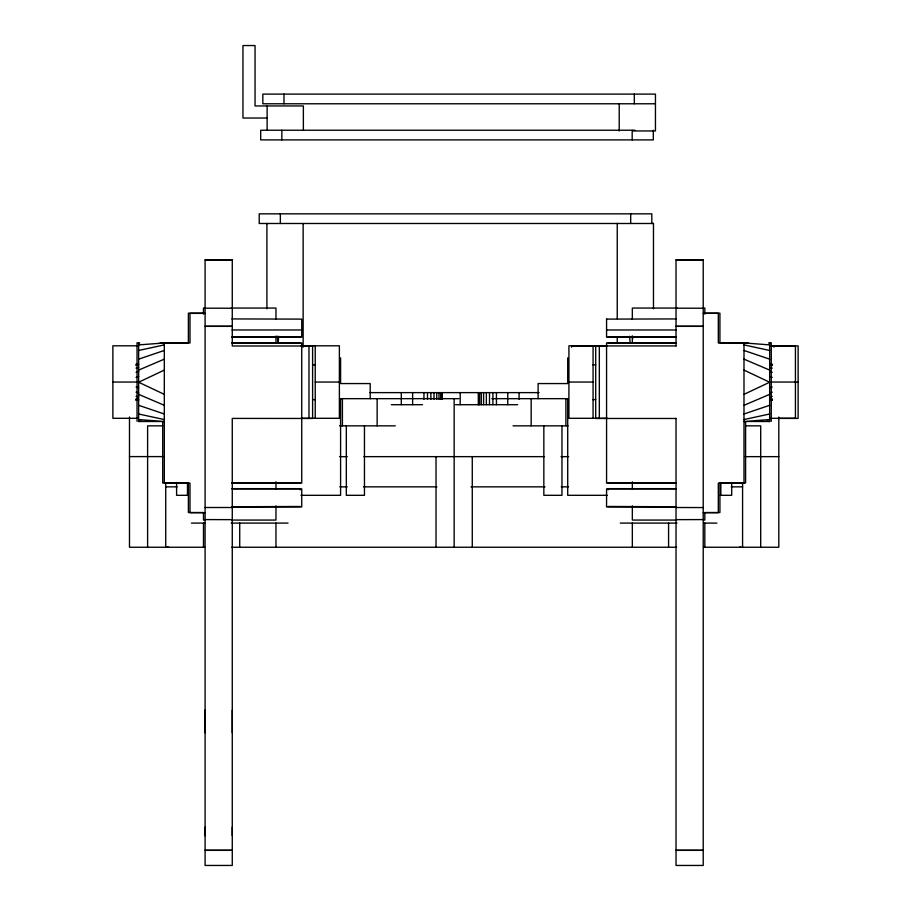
<?xml version="1.0" encoding="UTF-8"?>
<svg xmlns="http://www.w3.org/2000/svg" width="911" height="911" viewBox="0 0 911 911"><rect width="100%" height="100%" fill="white"/><g stroke="black" fill="none" stroke-linecap="round" stroke-linejoin="round"><path stroke-width="1.37" d="M205.089 835.763L205.089 827.177M205.089 732.774L205.089 710.102M232.271 835.763L232.271 827.177M232.271 732.774L232.271 710.102M266.912 308.772L266.912 223.491L267.527 223.491M303.147 347.148L303.147 223.491M422.533 404.7L401.295 404.7L401.295 392.618M412.626 404.7L412.626 392.618M423.945 399.337L423.945 392.618M427.487 399.337L427.487 392.618M430.88 399.337L430.88 392.618M434.012 399.337L434.012 392.618M436.768 399.337L436.768 392.618M439.011 399.337L439.011 392.618M440.685 399.337L440.696 392.618M441.721 399.337L441.721 392.618M442.074 399.337L442.074 392.618M460.192 404.7L460.192 392.618M478.309 404.7L478.309 392.618M478.662 404.7L478.662 392.618M479.687 404.7L479.687 392.618M481.361 404.7L481.361 392.618M483.616 404.7L483.616 392.618M486.36 404.7L486.36 392.618M489.503 404.7L489.503 392.618M492.897 404.7L492.897 392.618M496.427 404.7L496.438 392.618M507.757 404.7L507.757 392.618M519.088 399.337L519.088 392.618M617.237 342.878L617.237 337.195M617.237 318.713L617.248 223.491L617.863 223.491M619.218 130.956L619.218 103.774M653.483 308.772L653.483 223.491L652.868 223.491M655.453 103.774L262.835 103.774L262.835 94.106L655.453 94.106L655.453 130.956L632.644 130.956M278.276 341.682L278.675 336.273M164.31 370.094L138.643 382.233L164.31 394.361M743.991 394.361L769.658 382.233L743.991 370.094M138.643 370.094L164.31 359.15M743.991 405.304L769.658 394.361M138.643 359.15L164.31 350.462M743.991 413.993L769.658 405.304M136.058 377.427L138.643 376.63M769.658 387.824L772.243 387.027M136.058 372.303L138.643 371.574M769.658 392.88L772.243 392.163M136.058 368.146L138.643 367.566M769.658 396.889L772.243 396.319M138.643 350.462L164.31 344.893M743.991 419.572L769.658 413.993M135.853 365.391L138.643 364.992M772.448 399.064L769.658 399.462L772.448 399.599M160.006 342.991L188.383 342.787L188.383 313.19L203.483 313.19M138.643 344.893L164.31 342.969L189.989 342.969L189.989 313.373L205.089 313.373M768.565 342.991L771.264 342.787L771.264 344.711M138.643 342.969L138.643 421.486L141.342 421.292M769.658 419.572L743.991 421.486L769.658 421.486L769.658 342.969M135.853 364.241L138.643 364.104M135.853 399.599L138.643 399.462L135.853 399.064M769.658 400.35L772.448 400.214M267.128 118.031L242.964 118.031L242.964 45.55L255.046 45.55L255.046 105.949L303.374 105.949L303.374 130.421M634.933 130.239L260.705 130.239L260.705 139.895L653.312 139.895L653.312 130.239M653.483 223.491L259.214 223.491L259.214 213.834L651.82 213.834L651.82 223.491M312.598 345.804L312.598 418.468L232.271 418.411L232.271 865.45L205.089 865.45L205.089 259.851L232.271 259.851L232.271 345.986L312.598 345.986M676.03 345.986L676.03 259.851L703.212 259.851L703.212 865.45L676.03 865.45L676.03 418.411M205.089 259.908L232.271 259.908M676.03 259.908L703.212 259.908M204.713 308.055L203.483 308.055L203.483 314.124M231.223 308.055L275.965 308.055L275.965 319.431M677.078 308.055L632.336 308.055L632.336 319.431M703.588 308.055L704.818 307.998L704.818 314.124M205.089 308.18L232.271 308.237M676.03 308.18L703.212 308.237M704.818 313.19L719.918 313.19L719.918 342.787L748.295 342.991M703.212 313.373L718.312 313.316L718.312 342.969L743.991 342.912L769.658 344.893M231.906 318.93L301.735 319.112L301.735 337.229L232.089 337.229M606.567 319.112L676.395 318.93M205.089 326.297L232.271 326.297M676.03 326.297L703.212 326.297M205.089 326.354L232.271 326.354M676.03 326.354L703.212 326.354M232.089 329.976L301.735 329.976M606.567 329.976L676.213 329.976M231.906 337.047L300.129 336.74M676.395 337.047L608.172 336.74M676.213 337.229L606.567 337.229L606.567 319.044M231.906 342.787L300.129 342.787M608.172 342.787L676.395 342.787M232.089 342.969L301.735 342.969L301.735 483.103L232.089 483.103M676.213 342.969L606.567 342.969L606.567 483.103L676.213 483.103M138.358 345.804L112.873 345.804L112.873 418.297L138.358 418.297M301.085 345.804L339.382 345.804L339.382 418.297L301.085 418.297M607.216 345.804L568.919 345.804L568.919 418.297L607.216 418.297M769.943 345.804L795.428 345.804L795.428 418.297L769.943 418.297M676.03 345.929L571.618 345.929L571.618 347.159M771.139 345.929L798.127 345.929L798.127 418.411L778.233 418.411M312.598 364.833L315.422 364.833M592.879 364.833L595.703 364.833M112.873 382.051L137.037 382.051M315.229 382.051L339.382 382.051M568.919 382.051L593.072 382.051M771.264 382.051L795.428 382.051M795.28 382.164L798.127 382.164M369.946 392.618L539.073 392.618M339.564 398.665L458.837 398.665M491.803 398.665L567.712 398.665L567.712 495.311L607.341 495.311M312.598 399.622L315.422 399.622M592.879 399.622L595.703 399.622M455.5 404.7L517.664 404.7M391.331 404.7L401.295 404.7M676.03 418.468L595.703 418.468L595.703 345.804M138.643 421.486L164.31 421.486L138.643 419.572M162.67 425.847L147.605 425.847L147.605 547.249M339.564 425.847L395.26 425.847M513.041 425.847L568.054 425.847M745.631 425.847L760.696 425.847L760.696 547.249M129.487 456.593L163.251 456.593M339.666 456.65L347.262 456.65M363.853 456.65L544.448 456.65M561.039 456.65L568.635 456.65M745.05 456.65L778.814 456.65M231.906 482.921L300.129 482.921M608.172 482.921L676.395 482.921M165.734 486.85L177.11 486.85M339.849 486.85L347.273 486.85M363.478 486.85L436.893 486.85M471.033 486.85L545.017 486.85M561.267 486.85L568.453 486.85M731.191 486.85L742.579 486.85M231.906 488.66L300.129 488.66L300.129 489.879M676.395 488.66L608.172 488.66L608.172 489.879M232.089 488.843L301.735 488.843L301.735 506.96L232.089 506.96M676.213 488.843L606.567 488.843L606.567 506.96L676.213 506.96M188.008 495.311L176.597 495.311L176.597 482.511M300.96 495.311L340.589 495.311L340.589 398.665M720.294 495.311L731.704 495.311L731.704 482.511M231.906 506.778L300.129 506.47M676.395 506.778L608.172 506.47M205.089 507.507L232.271 507.507M676.03 507.507L703.212 507.564M203.483 512.517L188.383 512.517L188.383 482.921L162.705 482.921L162.705 421.827M704.818 512.517L719.918 512.517L719.918 482.921L745.597 482.921L745.597 421.827M205.089 512.699L189.989 512.699L189.989 483.103L164.31 483.103L164.31 342.969M703.212 512.699L718.312 512.699L718.312 483.103L743.991 483.103L743.991 342.969M205.089 519.589L232.271 519.646M676.03 519.646L703.212 519.589M204.713 520.067L203.483 520.067L203.483 512.961M231.758 520.067L275.965 520.067L275.965 505.856M676.543 520.067L632.336 520.067L632.336 505.856M703.588 520.067L704.818 520.067L704.818 512.961M191.401 523.096L204.713 523.096M231.269 523.096L288.047 523.096M620.254 523.096L677.032 523.096M703.588 523.096L716.9 523.096M204.713 547.249L129.487 547.249L129.487 416.987M231.679 547.249L676.622 547.249M703.588 547.249L778.814 547.249L778.814 417.044M205.089 850.293L232.271 850.293M676.03 850.293L703.212 850.293M205.089 850.35L232.271 850.35M676.03 850.35L703.212 850.35M769.658 364.104L772.448 364.241M135.853 400.214L138.643 400.35M139.736 342.991L137.037 342.787L137.037 344.711M766.96 421.292L769.658 421.486M769.658 364.992L772.448 365.391M743.991 344.893L769.658 350.462M138.643 413.993L164.31 419.572M769.658 367.566L772.243 368.146M136.058 396.319L138.643 396.889M769.658 371.574L772.243 372.303M136.058 392.163L138.643 392.88M769.658 376.63L772.243 377.427M136.058 387.027L138.643 387.824M743.991 350.462L769.658 359.15M138.643 405.304L164.31 413.993M743.991 359.15L769.658 370.094M138.643 394.361L164.31 405.304M632.12 336.273L632.712 338.972M629.626 336.273L630.127 343.026M277.365 336.273L277.866 343.026M773.963 345.929L773.963 347.159M771.264 345.804L771.264 418.297M771.264 419.39L771.264 421.315M742.579 482.728L742.579 547.249M720.829 482.511L720.829 495.311M704.818 523.096L704.818 547.249M668.583 523.096L668.583 547.249M634.318 94.106L634.318 103.774M632.336 336.022L632.336 343.094M632.336 481.794L632.336 488.968M632.336 523.096L632.336 547.249M632.177 130.239L632.177 139.895M630.685 213.834L630.685 223.491M599.324 345.986L599.324 418.468M593.072 345.804L593.072 418.297M567.712 357.886L567.712 383.565L538.105 383.565L538.105 398.665M565.89 398.665L565.89 425.847M561.973 425.665L561.973 495.311L543.844 495.311L543.844 425.665M531.159 398.665L531.159 425.847M472.274 456.65L472.274 547.249M454.156 398.665L454.156 547.249M436.027 456.65L436.027 547.249M377.143 398.665L377.143 425.847M370.196 398.665L370.196 383.565L340.589 383.565L340.589 357.886M364.457 425.665L364.457 495.311L346.328 495.311L346.328 425.665M342.411 398.665L342.411 425.847M315.229 345.804L315.229 418.297M308.977 345.986L308.977 418.468M283.981 94.106L283.981 103.774M281.841 130.239L281.841 139.895M280.349 213.834L280.349 223.491M275.965 336.022L275.965 343.094M275.965 481.794L275.965 488.968M275.965 523.096L275.965 547.249M267.128 105.949L267.128 130.421M239.718 523.096L239.718 547.249M203.483 523.096L203.483 547.249M187.472 482.511L187.472 495.311M165.734 482.728L165.734 547.249M137.037 345.804L137.037 418.297M137.037 419.39L137.037 421.315M168.751 547.249A3.018 3.018 0 0 1 167.59 547.021M740.711 547.021A3.018 3.018 0 0 1 739.55 547.249"/></g></svg>
